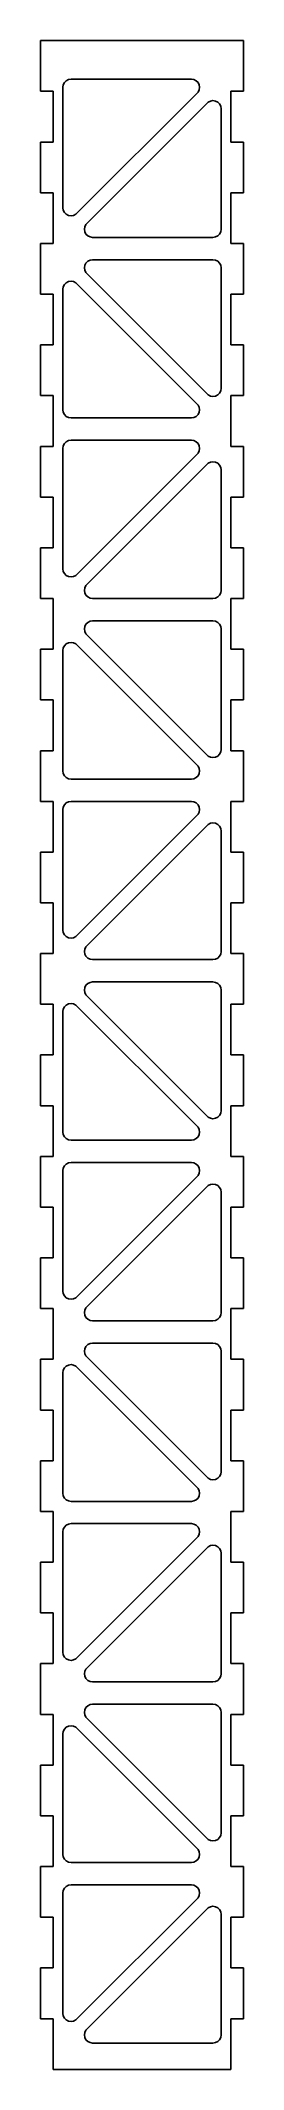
# Model space of a CAD drawing. Header units: metres. Extents: x -1 to 1, y 0 to 20.
import ezdxf

# ---------------------------------------------------------------- set-up
doc = ezdxf.new("R2010")
doc.units = ezdxf.units.M

msp = doc.modelspace()

# ---------------------------------------------------------------- linework, layer by layer
for p, q in [((1, 20), (-1, 20)), ((-1, 20), (-1, 19.5)), ((1, 19.5), (1, 20)), ((-0.764709, 19.587), (-0.747009, 19.6047)), ((-0.747009, 19.6047), (-0.724716, 19.6161)), ((-0.724716, 19.6161), (-0.699997, 19.62)), ((-0.699997, 19.62), (0.487869, 19.62)), ((0.487869, 19.62), (0.512589, 19.6161)), ((0.512589, 19.6161), (0.534882, 19.6047)), ((0.534882, 19.6047), (0.552582, 19.587)), ((-1, 19.5), (-0.875, 19.5)), ((-0.875, 19.5), (-0.875, 19)), ((-0.779984, 19.54), (-0.776077, 19.5647)), ((-0.779984, 18.3521), (-0.779984, 19.54)), ((-0.776077, 19.5647), (-0.764709, 19.587)), ((0.552582, 19.493), (-0.652985, 18.2874)), ((0.552582, 19.587), (0.56395, 19.5647)), ((0.56395, 19.5153), (0.552582, 19.493)), ((0.56395, 19.5647), (0.567856, 19.54)), ((0.567856, 19.54), (0.56395, 19.5153)), ((0.652985, 19.3926), (0.675278, 19.4039)), ((0.675278, 19.4039), (0.699997, 19.4079)), ((0.699997, 19.4079), (0.724716, 19.4039)), ((0.724716, 19.4039), (0.747009, 19.3926)), ((0.875, 19), (0.875, 19.5)), ((0.875, 19.5), (1, 19.5)), ((-0.552582, 18.187), (0.652985, 19.3926)), ((0.747009, 19.3926), (0.764709, 19.3749)), ((0.764709, 19.3749), (0.776077, 19.3526)), ((0.776077, 19.3526), (0.779984, 19.3279)), ((0.779984, 19.3279), (0.779984, 18.14)), ((-0.875, 19), (-1, 19)), ((-1, 19), (-1, 18.5)), ((1, 19), (0.875, 19)), ((1, 18.5), (1, 19)), ((-1, 18.5), (-0.875, 18.5)), ((-0.875, 18.5), (-0.875, 18)), ((0.875, 18), (0.875, 18.5)), ((0.875, 18.5), (1, 18.5)), ((-0.776077, 18.3274), (-0.779984, 18.3521)), ((-0.764709, 18.3051), (-0.776077, 18.3274)), ((-0.747009, 18.2874), (-0.764709, 18.3051)), ((-0.724716, 18.276), (-0.747009, 18.2874)), ((-0.699997, 18.2721), (-0.724716, 18.276)), ((-0.675278, 18.276), (-0.699997, 18.2721)), ((-0.652985, 18.2874), (-0.675278, 18.276)), ((-0.875, 18), (-1, 18)), ((-1, 18), (-1, 17.5)), ((-0.567856, 18.14), (-0.56395, 18.1647)), ((-0.56395, 18.1153), (-0.567856, 18.14)), ((-0.56395, 18.1647), (-0.552582, 18.187)), ((-0.552582, 18.093), (-0.56395, 18.1153)), ((-0.534882, 18.0753), (-0.552582, 18.093)), ((-0.512589, 18.0639), (-0.534882, 18.0753)), ((-0.487869, 18.06), (-0.512589, 18.0639)), ((0.699997, 18.06), (-0.487869, 18.06)), ((0.724716, 18.0639), (0.699997, 18.06)), ((0.747009, 18.0753), (0.724716, 18.0639)), ((0.764709, 18.093), (0.747009, 18.0753)), ((0.776077, 18.1153), (0.764709, 18.093)), ((0.779984, 18.14), (0.776077, 18.1153)), ((1, 18), (0.875, 18)), ((1, 17.5), (1, 18)), ((-0.56395, 17.7847), (-0.552582, 17.807)), ((-0.552582, 17.807), (-0.534882, 17.8247)), ((-0.534882, 17.8247), (-0.512589, 17.8361)), ((-0.512589, 17.8361), (-0.487869, 17.84)), ((-0.487869, 17.84), (0.699997, 17.84)), ((0.699997, 17.84), (0.724716, 17.8361)), ((0.724716, 17.8361), (0.747009, 17.8247)), ((0.747009, 17.8247), (0.764709, 17.807)), ((0.764709, 17.807), (0.776077, 17.7847)), ((-0.764709, 17.5949), (-0.747009, 17.6126)), ((-0.747009, 17.6126), (-0.724716, 17.6239)), ((-0.724716, 17.6239), (-0.699997, 17.6279)), ((-0.699997, 17.6279), (-0.675278, 17.6239)), ((-0.675278, 17.6239), (-0.652985, 17.6126)), ((-0.652985, 17.6126), (0.552582, 16.407)), ((-0.567856, 17.76), (-0.56395, 17.7847)), ((-0.56395, 17.7353), (-0.567856, 17.76)), ((-0.552582, 17.713), (-0.56395, 17.7353)), ((0.652985, 16.5074), (-0.552582, 17.713)), ((0.776077, 17.7847), (0.779984, 17.76)), ((0.779984, 17.76), (0.779984, 16.5721)), ((-1, 17.5), (-0.875, 17.5)), ((-0.875, 17.5), (-0.875, 17)), ((-0.779984, 17.5479), (-0.776077, 17.5726)), ((-0.779984, 16.36), (-0.779984, 17.5479)), ((-0.776077, 17.5726), (-0.764709, 17.5949)), ((0.875, 17), (0.875, 17.5)), ((0.875, 17.5), (1, 17.5)), ((-0.875, 17), (-1, 17)), ((-1, 17), (-1, 16.5)), ((1, 17), (0.875, 17)), ((1, 16.5), (1, 17)), ((-1, 16.5), (-0.875, 16.5)), ((-0.875, 16.5), (-0.875, 16)), ((0.552582, 16.407), (0.56395, 16.3847)), ((0.675278, 16.496), (0.652985, 16.5074)), ((0.699997, 16.4921), (0.675278, 16.496)), ((0.724716, 16.496), (0.699997, 16.4921)), ((0.747009, 16.5074), (0.724716, 16.496)), ((0.764709, 16.5251), (0.747009, 16.5074)), ((0.776077, 16.5474), (0.764709, 16.5251)), ((0.779984, 16.5721), (0.776077, 16.5474)), ((0.875, 16), (0.875, 16.5)), ((0.875, 16.5), (1, 16.5)), ((-0.776077, 16.3353), (-0.779984, 16.36)), ((-0.764709, 16.313), (-0.776077, 16.3353)), ((-0.747009, 16.2953), (-0.764709, 16.313)), ((-0.724716, 16.2839), (-0.747009, 16.2953)), ((-0.699997, 16.28), (-0.724716, 16.2839)), ((0.487869, 16.28), (-0.699997, 16.28)), ((0.512589, 16.2839), (0.487869, 16.28)), ((0.534882, 16.2953), (0.512589, 16.2839)), ((0.552582, 16.313), (0.534882, 16.2953)), ((0.56395, 16.3353), (0.552582, 16.313)), ((0.56395, 16.3847), (0.567856, 16.36)), ((0.567856, 16.36), (0.56395, 16.3353)), ((-0.875, 16), (-1, 16)), ((-1, 16), (-1, 15.5)), ((-0.779984, 15.98), (-0.776077, 16.0047)), ((-0.776077, 16.0047), (-0.764709, 16.027)), ((-0.764709, 16.027), (-0.747009, 16.0447)), ((-0.747009, 16.0447), (-0.724716, 16.0561)), ((-0.724716, 16.0561), (-0.699997, 16.06)), ((-0.699997, 16.06), (0.487869, 16.06)), ((0.487869, 16.06), (0.512589, 16.0561)), ((0.512589, 16.0561), (0.534882, 16.0447)), ((0.534882, 16.0447), (0.552582, 16.027)), ((0.552582, 16.027), (0.56395, 16.0047)), ((0.56395, 16.0047), (0.567856, 15.98)), ((1, 16), (0.875, 16)), ((1, 15.5), (1, 16)), ((-0.779984, 14.7921), (-0.779984, 15.98)), ((0.552582, 15.933), (-0.652985, 14.7274)), ((-0.552582, 14.627), (0.652985, 15.8326)), ((0.56395, 15.9553), (0.552582, 15.933)), ((0.567856, 15.98), (0.56395, 15.9553)), ((0.652985, 15.8326), (0.675278, 15.8439)), ((0.675278, 15.8439), (0.699997, 15.8479)), ((0.699997, 15.8479), (0.724716, 15.8439)), ((0.724716, 15.8439), (0.747009, 15.8326)), ((0.747009, 15.8326), (0.764709, 15.8149)), ((0.764709, 15.8149), (0.776077, 15.7926)), ((0.776077, 15.7926), (0.779984, 15.7679)), ((0.779984, 15.7679), (0.779984, 14.58)), ((-1, 15.5), (-0.875, 15.5)), ((-0.875, 15.5), (-0.875, 15)), ((0.875, 15), (0.875, 15.5)), ((0.875, 15.5), (1, 15.5)), ((-0.875, 15), (-1, 15)), ((-1, 15), (-1, 14.5)), ((1, 15), (0.875, 15)), ((1, 14.5), (1, 15)), ((-0.776077, 14.7674), (-0.779984, 14.7921)), ((-0.764709, 14.7451), (-0.776077, 14.7674)), ((-0.747009, 14.7274), (-0.764709, 14.7451)), ((-0.724716, 14.716), (-0.747009, 14.7274)), ((-0.699997, 14.7121), (-0.724716, 14.716)), ((-0.675278, 14.716), (-0.699997, 14.7121)), ((-0.652985, 14.7274), (-0.675278, 14.716)), ((-0.567856, 14.58), (-0.56395, 14.6047)), ((-0.56395, 14.6047), (-0.552582, 14.627)), ((-1, 14.5), (-0.875, 14.5)), ((-0.875, 14.5), (-0.875, 14)), ((-0.56395, 14.5553), (-0.567856, 14.58)), ((-0.552582, 14.533), (-0.56395, 14.5553)), ((-0.534882, 14.5153), (-0.552582, 14.533)), ((-0.512589, 14.5039), (-0.534882, 14.5153)), ((-0.487869, 14.5), (-0.512589, 14.5039)), ((0.699997, 14.5), (-0.487869, 14.5)), ((0.724716, 14.5039), (0.699997, 14.5)), ((0.747009, 14.5153), (0.724716, 14.5039)), ((0.764709, 14.533), (0.747009, 14.5153)), ((0.776077, 14.5553), (0.764709, 14.533)), ((0.779984, 14.58), (0.776077, 14.5553)), ((0.875, 14), (0.875, 14.5)), ((0.875, 14.5), (1, 14.5)), ((-0.567856, 14.2), (-0.56395, 14.2247)), ((-0.56395, 14.2247), (-0.552582, 14.247)), ((-0.552582, 14.247), (-0.534882, 14.2647)), ((-0.534882, 14.2647), (-0.512589, 14.2761)), ((-0.512589, 14.2761), (-0.487869, 14.28)), ((-0.487869, 14.28), (0.699997, 14.28)), ((0.699997, 14.28), (0.724716, 14.2761)), ((0.724716, 14.2761), (0.747009, 14.2647)), ((0.747009, 14.2647), (0.764709, 14.247)), ((0.764709, 14.247), (0.776077, 14.2247)), ((0.776077, 14.2247), (0.779984, 14.2)), ((-0.875, 14), (-1, 14)), ((-1, 14), (-1, 13.5)), ((-0.779984, 13.9879), (-0.776077, 14.0126)), ((-0.776077, 14.0126), (-0.764709, 14.0349)), ((-0.764709, 14.0349), (-0.747009, 14.0526)), ((-0.747009, 14.0526), (-0.724716, 14.0639)), ((-0.724716, 14.0639), (-0.699997, 14.0679)), ((-0.699997, 14.0679), (-0.675278, 14.0639)), ((-0.675278, 14.0639), (-0.652985, 14.0526)), ((-0.652985, 14.0526), (0.552582, 12.847)), ((-0.56395, 14.1753), (-0.567856, 14.2)), ((-0.552582, 14.153), (-0.56395, 14.1753)), ((0.652985, 12.9474), (-0.552582, 14.153)), ((0.779984, 14.2), (0.779984, 13.0121)), ((1, 14), (0.875, 14)), ((1, 13.5), (1, 14)), ((-0.779984, 12.8), (-0.779984, 13.9879)), ((-1, 13.5), (-0.875, 13.5)), ((-0.875, 13.5), (-0.875, 13)), ((0.875, 13), (0.875, 13.5)), ((0.875, 13.5), (1, 13.5)), ((-0.875, 13), (-1, 13)), ((-1, 13), (-1, 12.5)), ((0.779984, 13.0121), (0.776077, 12.9874)), ((1, 13), (0.875, 13)), ((1, 12.5), (1, 13)), ((-0.776077, 12.7753), (-0.779984, 12.8)), ((0.552582, 12.847), (0.56395, 12.8247)), ((0.56395, 12.8247), (0.567856, 12.8)), ((0.567856, 12.8), (0.56395, 12.7753)), ((0.675278, 12.9361), (0.652985, 12.9474)), ((0.699997, 12.9321), (0.675278, 12.9361)), ((0.724716, 12.9361), (0.699997, 12.9321)), ((0.747009, 12.9474), (0.724716, 12.9361)), ((0.764709, 12.9651), (0.747009, 12.9474)), ((0.776077, 12.9874), (0.764709, 12.9651)), ((-0.764709, 12.753), (-0.776077, 12.7753)), ((-0.747009, 12.7353), (-0.764709, 12.753)), ((-0.724716, 12.7239), (-0.747009, 12.7353)), ((-0.699997, 12.72), (-0.724716, 12.7239)), ((0.487869, 12.72), (-0.699997, 12.72)), ((0.512589, 12.7239), (0.487869, 12.72)), ((0.534882, 12.7353), (0.512589, 12.7239)), ((0.552582, 12.753), (0.534882, 12.7353)), ((0.56395, 12.7753), (0.552582, 12.753)), ((-1, 12.5), (-0.875, 12.5)), ((-0.875, 12.5), (-0.875, 12)), ((-0.779984, 12.42), (-0.776077, 12.4447)), ((-0.779984, 11.2321), (-0.779984, 12.42)), ((-0.776077, 12.4447), (-0.764709, 12.467)), ((-0.764709, 12.467), (-0.747009, 12.4847)), ((-0.747009, 12.4847), (-0.724716, 12.4961)), ((-0.724716, 12.4961), (-0.699997, 12.5)), ((-0.699997, 12.5), (0.487869, 12.5)), ((0.487869, 12.5), (0.512589, 12.4961)), ((0.512589, 12.4961), (0.534882, 12.4847)), ((0.534882, 12.4847), (0.552582, 12.467)), ((0.552582, 12.467), (0.56395, 12.4447)), ((0.56395, 12.4447), (0.567856, 12.42)), ((0.567856, 12.42), (0.56395, 12.3953)), ((0.875, 12), (0.875, 12.5)), ((0.875, 12.5), (1, 12.5)), ((0.552582, 12.373), (-0.652985, 11.1674)), ((-0.552582, 11.067), (0.652985, 12.2726)), ((0.56395, 12.3953), (0.552582, 12.373)), ((0.652985, 12.2726), (0.675278, 12.2839)), ((0.675278, 12.2839), (0.699997, 12.2878)), ((0.699997, 12.2878), (0.724716, 12.2839)), ((0.724716, 12.2839), (0.747009, 12.2726)), ((0.747009, 12.2726), (0.764709, 12.2549)), ((0.764709, 12.2549), (0.776077, 12.2326)), ((0.776077, 12.2326), (0.779984, 12.2079)), ((0.779984, 12.2079), (0.779984, 11.02)), ((-0.875, 12), (-1, 12)), ((-1, 12), (-1, 11.5)), ((1, 12), (0.875, 12)), ((1, 11.5), (1, 12)), ((-1, 11.5), (-0.875, 11.5)), ((-0.875, 11.5), (-0.875, 11)), ((0.875, 11), (0.875, 11.5)), ((0.875, 11.5), (1, 11.5)), ((-0.776077, 11.2074), (-0.779984, 11.2321)), ((-0.764709, 11.1851), (-0.776077, 11.2074)), ((-0.875, 11), (-1, 11)), ((-1, 11), (-1, 10.5)), ((-0.747009, 11.1674), (-0.764709, 11.1851)), ((-0.724716, 11.156), (-0.747009, 11.1674)), ((-0.699997, 11.1521), (-0.724716, 11.156)), ((-0.675278, 11.156), (-0.699997, 11.1521)), ((-0.652985, 11.1674), (-0.675278, 11.156)), ((-0.567856, 11.02), (-0.56395, 11.0447)), ((-0.56395, 10.9953), (-0.567856, 11.02)), ((-0.56395, 11.0447), (-0.552582, 11.067)), ((0.779984, 11.02), (0.776077, 10.9953)), ((1, 11), (0.875, 11)), ((1, 10.5), (1, 11)), ((-0.552582, 10.973), (-0.56395, 10.9953)), ((-0.534882, 10.9553), (-0.552582, 10.973)), ((-0.512589, 10.9439), (-0.534882, 10.9553)), ((-0.487869, 10.94), (-0.512589, 10.9439)), ((0.699997, 10.94), (-0.487869, 10.94)), ((0.724716, 10.9439), (0.699997, 10.94)), ((0.747009, 10.9553), (0.724716, 10.9439)), ((0.764709, 10.973), (0.747009, 10.9553)), ((0.776077, 10.9953), (0.764709, 10.973)), ((-0.567856, 10.64), (-0.56395, 10.6647)), ((-0.56395, 10.6153), (-0.567856, 10.64)), ((-0.56395, 10.6647), (-0.552582, 10.687)), ((-0.552582, 10.593), (-0.56395, 10.6153)), ((-0.552582, 10.687), (-0.534882, 10.7047)), ((-0.534882, 10.7047), (-0.512589, 10.7161)), ((-0.512589, 10.7161), (-0.487869, 10.72)), ((-0.487869, 10.72), (0.699997, 10.72)), ((0.699997, 10.72), (0.724716, 10.7161)), ((0.724716, 10.7161), (0.747009, 10.7047)), ((0.747009, 10.7047), (0.764709, 10.687)), ((0.764709, 10.687), (0.776077, 10.6647)), ((0.776077, 10.6647), (0.779984, 10.64)), ((0.779984, 10.64), (0.779984, 9.45212)), ((-1, 10.5), (-0.875, 10.5)), ((-0.875, 10.5), (-0.875, 10)), ((-0.779984, 10.4279), (-0.776077, 10.4526)), ((-0.779984, 9.23999), (-0.779984, 10.4279)), ((-0.776077, 10.4526), (-0.764709, 10.4749)), ((-0.764709, 10.4749), (-0.747009, 10.4926)), ((-0.747009, 10.4926), (-0.724716, 10.5039)), ((-0.724716, 10.5039), (-0.699997, 10.5078)), ((-0.699997, 10.5078), (-0.675278, 10.5039)), ((-0.675278, 10.5039), (-0.652985, 10.4926)), ((-0.652985, 10.4926), (0.552582, 9.287)), ((0.652985, 9.38741), (-0.552582, 10.593)), ((0.875, 10), (0.875, 10.5)), ((0.875, 10.5), (1, 10.5)), ((-0.875, 10), (-1, 10)), ((-1, 10), (-1, 9.5)), ((1, 10), (0.875, 10)), ((1, 9.5), (1, 10)), ((-1, 9.5), (-0.875, 9.5)), ((-0.875, 9.5), (-0.875, 9)), ((0.764709, 9.40511), (0.747009, 9.38741)), ((0.776077, 9.4274), (0.764709, 9.40511)), ((0.779984, 9.45212), (0.776077, 9.4274)), ((0.875, 9), (0.875, 9.5)), ((0.875, 9.5), (1, 9.5)), ((-0.776077, 9.21527), (-0.779984, 9.23999)), ((-0.764709, 9.19298), (-0.776077, 9.21527)), ((0.552582, 9.287), (0.56395, 9.26471)), ((0.56395, 9.21527), (0.552582, 9.19298)), ((0.56395, 9.26471), (0.567856, 9.23999)), ((0.567856, 9.23999), (0.56395, 9.21527)), ((0.675278, 9.37604), (0.652985, 9.38741)), ((0.699997, 9.37213), (0.675278, 9.37604)), ((0.724716, 9.37604), (0.699997, 9.37213)), ((0.747009, 9.38741), (0.724716, 9.37604)), ((-0.875, 9), (-1, 9)), ((-1, 9), (-1, 8.5)), ((-0.747009, 9.17528), (-0.764709, 9.19298)), ((-0.724716, 9.16391), (-0.747009, 9.17528)), ((-0.699997, 9.16), (-0.724716, 9.16391)), ((0.487869, 9.16), (-0.699997, 9.16)), ((0.512589, 9.16391), (0.487869, 9.16)), ((0.534882, 9.17528), (0.512589, 9.16391)), ((0.552582, 9.19298), (0.534882, 9.17528)), ((1, 9), (0.875, 9)), ((1, 8.5), (1, 9)), ((-0.779984, 8.85999), (-0.776077, 8.8847)), ((-0.779984, 7.67212), (-0.779984, 8.85999)), ((-0.776077, 8.8847), (-0.764709, 8.907)), ((-0.764709, 8.907), (-0.747009, 8.9247)), ((-0.747009, 8.9247), (-0.724716, 8.93607)), ((-0.724716, 8.93607), (-0.699997, 8.93997)), ((-0.699997, 8.93997), (0.487869, 8.93997)), ((0.552582, 8.81297), (-0.652985, 7.60741)), ((0.487869, 8.93997), (0.512589, 8.93607)), ((0.512589, 8.93607), (0.534882, 8.9247)), ((0.534882, 8.9247), (0.552582, 8.907)), ((0.552582, 8.907), (0.56395, 8.8847)), ((0.56395, 8.83527), (0.552582, 8.81297)), ((0.56395, 8.8847), (0.567856, 8.85999)), ((0.567856, 8.85999), (0.56395, 8.83527)), ((-0.552582, 7.507), (0.652985, 8.71257)), ((0.652985, 8.71257), (0.675278, 8.72394)), ((0.675278, 8.72394), (0.699997, 8.72784)), ((0.699997, 8.72784), (0.724716, 8.72394)), ((0.724716, 8.72394), (0.747009, 8.71257)), ((0.747009, 8.71257), (0.764709, 8.69487)), ((0.764709, 8.69487), (0.776077, 8.67258)), ((0.776077, 8.67258), (0.779984, 8.64786)), ((0.779984, 8.64786), (0.779984, 7.45999)), ((-1, 8.5), (-0.875, 8.5)), ((-0.875, 8.5), (-0.875, 8)), ((0.875, 8), (0.875, 8.5)), ((0.875, 8.5), (1, 8.5)), ((-0.875, 8), (-1, 8)), ((-1, 8), (-1, 7.5)), ((1, 8), (0.875, 8)), ((1, 7.5), (1, 8)), ((-0.776077, 7.6474), (-0.779984, 7.67212)), ((-0.764709, 7.62511), (-0.776077, 7.6474)), ((-0.747009, 7.60741), (-0.764709, 7.62511)), ((-0.724716, 7.59604), (-0.747009, 7.60741)), ((-0.652985, 7.60741), (-0.675278, 7.59604)), ((-1, 7.5), (-0.875, 7.5)), ((-0.875, 7.5), (-0.875, 7)), ((-0.699997, 7.59213), (-0.724716, 7.59604)), ((-0.675278, 7.59604), (-0.699997, 7.59213)), ((-0.567856, 7.45999), (-0.56395, 7.48471)), ((-0.56395, 7.43527), (-0.567856, 7.45999)), ((-0.56395, 7.48471), (-0.552582, 7.507)), ((-0.552582, 7.41298), (-0.56395, 7.43527)), ((-0.534882, 7.39528), (-0.552582, 7.41298)), ((0.764709, 7.41298), (0.747009, 7.39528)), ((0.776077, 7.43527), (0.764709, 7.41298)), ((0.779984, 7.45999), (0.776077, 7.43527)), ((0.875, 7), (0.875, 7.5)), ((0.875, 7.5), (1, 7.5)), ((-0.512589, 7.38391), (-0.534882, 7.39528)), ((-0.487869, 7.38), (-0.512589, 7.38391)), ((0.699997, 7.38), (-0.487869, 7.38)), ((0.724716, 7.38391), (0.699997, 7.38)), ((0.747009, 7.39528), (0.724716, 7.38391)), ((-0.875, 7), (-1, 7)), ((-1, 7), (-1, 6.5)), ((-0.567856, 7.07999), (-0.56395, 7.10471)), ((-0.56395, 7.05527), (-0.567856, 7.07999)), ((-0.56395, 7.10471), (-0.552582, 7.127)), ((-0.552582, 7.03297), (-0.56395, 7.05527)), ((-0.552582, 7.127), (-0.534882, 7.1447)), ((0.652985, 5.82741), (-0.552582, 7.03297)), ((-0.534882, 7.1447), (-0.512589, 7.15607)), ((-0.512589, 7.15607), (-0.487869, 7.15997)), ((-0.487869, 7.15997), (0.699997, 7.15997)), ((0.699997, 7.15997), (0.724716, 7.15607)), ((0.724716, 7.15607), (0.747009, 7.1447)), ((0.747009, 7.1447), (0.764709, 7.127)), ((0.764709, 7.127), (0.776077, 7.10471)), ((0.776077, 7.10471), (0.779984, 7.07999)), ((0.779984, 7.07999), (0.779984, 5.89212)), ((1, 7), (0.875, 7)), ((1, 6.5), (1, 7)), ((-0.779984, 6.86786), (-0.776077, 6.89258)), ((-0.779984, 5.67999), (-0.779984, 6.86786)), ((-0.776077, 6.89258), (-0.764709, 6.91487)), ((-0.764709, 6.91487), (-0.747009, 6.93257)), ((-0.747009, 6.93257), (-0.724716, 6.94394)), ((-0.724716, 6.94394), (-0.699997, 6.94785)), ((-0.699997, 6.94785), (-0.675278, 6.94394)), ((-0.675278, 6.94394), (-0.652985, 6.93257)), ((-0.652985, 6.93257), (0.552582, 5.72701)), ((-1, 6.5), (-0.875, 6.5)), ((-0.875, 6.5), (-0.875, 6)), ((0.875, 6), (0.875, 6.5)), ((0.875, 6.5), (1, 6.5)), ((-0.875, 6), (-1, 6)), ((-1, 6), (-1, 5.5)), ((1, 6), (0.875, 6)), ((1, 5.5), (1, 6)), ((0.675278, 5.81604), (0.652985, 5.82741)), ((0.699997, 5.81213), (0.675278, 5.81604)), ((0.724716, 5.81604), (0.699997, 5.81213)), ((0.747009, 5.82741), (0.724716, 5.81604)), ((0.764709, 5.84511), (0.747009, 5.82741)), ((0.776077, 5.8674), (0.764709, 5.84511)), ((0.779984, 5.89212), (0.776077, 5.8674)), ((-0.776077, 5.65527), (-0.779984, 5.67999)), ((-0.764709, 5.63298), (-0.776077, 5.65527)), ((-0.747009, 5.61528), (-0.764709, 5.63298)), ((-0.724716, 5.60391), (-0.747009, 5.61528)), ((-0.699997, 5.60001), (-0.724716, 5.60391)), ((0.487869, 5.60001), (-0.699997, 5.60001)), ((0.512589, 5.60391), (0.487869, 5.60001)), ((0.534882, 5.61528), (0.512589, 5.60391)), ((0.552582, 5.63298), (0.534882, 5.61528)), ((0.552582, 5.72701), (0.56395, 5.70471)), ((0.56395, 5.65527), (0.552582, 5.63298)), ((0.56395, 5.70471), (0.567856, 5.67999)), ((0.567856, 5.67999), (0.56395, 5.65527)), ((-1, 5.5), (-0.875, 5.5)), ((-0.875, 5.5), (-0.875, 5)), ((0.875, 5), (0.875, 5.5)), ((0.875, 5.5), (1, 5.5)), ((-0.779984, 5.29999), (-0.776077, 5.32471)), ((-0.779984, 4.11212), (-0.779984, 5.29999)), ((-0.776077, 5.32471), (-0.764709, 5.347)), ((-0.764709, 5.347), (-0.747009, 5.3647)), ((-0.747009, 5.3647), (-0.724716, 5.37607)), ((-0.724716, 5.37607), (-0.699997, 5.37997)), ((-0.699997, 5.37997), (0.487869, 5.37997)), ((0.552582, 5.25298), (-0.652985, 4.04741)), ((0.487869, 5.37997), (0.512589, 5.37607)), ((0.512589, 5.37607), (0.534882, 5.3647)), ((0.534882, 5.3647), (0.552582, 5.347)), ((0.552582, 5.347), (0.56395, 5.32471)), ((0.56395, 5.27527), (0.552582, 5.25298)), ((0.56395, 5.32471), (0.567856, 5.29999)), ((0.567856, 5.29999), (0.56395, 5.27527)), ((-0.875, 5), (-1, 5)), ((-1, 5), (-1, 4.5)), ((-0.552582, 3.94701), (0.652985, 5.15257)), ((0.652985, 5.15257), (0.675278, 5.16394)), ((0.675278, 5.16394), (0.699997, 5.16785)), ((0.699997, 5.16785), (0.724716, 5.16394)), ((0.724716, 5.16394), (0.747009, 5.15257)), ((0.747009, 5.15257), (0.764709, 5.13487)), ((0.764709, 5.13487), (0.776077, 5.11258)), ((0.776077, 5.11258), (0.779984, 5.08786)), ((0.779984, 5.08786), (0.779984, 3.89999)), ((1, 5), (0.875, 5)), ((1, 4.5), (1, 5)), ((-1, 4.5), (-0.875, 4.5)), ((-0.875, 4.5), (-0.875, 4)), ((0.875, 4), (0.875, 4.5)), ((0.875, 4.5), (1, 4.5)), ((-0.875, 4), (-1, 4)), ((-1, 4), (-1, 3.5)), ((-0.776077, 4.0874), (-0.779984, 4.11212)), ((-0.764709, 4.06511), (-0.776077, 4.0874)), ((-0.747009, 4.04741), (-0.764709, 4.06511)), ((-0.724716, 4.03604), (-0.747009, 4.04741)), ((-0.699997, 4.03214), (-0.724716, 4.03604)), ((-0.675278, 4.03604), (-0.699997, 4.03214)), ((-0.652985, 4.04741), (-0.675278, 4.03604)), ((1, 4), (0.875, 4)), ((1, 3.5), (1, 4)), ((-0.567856, 3.89999), (-0.56395, 3.92471)), ((-0.56395, 3.87527), (-0.567856, 3.89999)), ((-0.56395, 3.92471), (-0.552582, 3.94701)), ((-0.552582, 3.85298), (-0.56395, 3.87527)), ((-0.534882, 3.83528), (-0.552582, 3.85298)), ((-0.512589, 3.82391), (-0.534882, 3.83528)), ((-0.487869, 3.82001), (-0.512589, 3.82391)), ((0.699997, 3.82001), (-0.487869, 3.82001)), ((0.724716, 3.82391), (0.699997, 3.82001)), ((0.747009, 3.83528), (0.724716, 3.82391)), ((0.764709, 3.85298), (0.747009, 3.83528)), ((0.776077, 3.87527), (0.764709, 3.85298)), ((0.779984, 3.89999), (0.776077, 3.87527)), ((-1, 3.5), (-0.875, 3.5)), ((-0.875, 3.5), (-0.875, 3)), ((-0.567856, 3.51999), (-0.56395, 3.54471)), ((-0.56395, 3.49527), (-0.567856, 3.51999)), ((-0.56395, 3.54471), (-0.552582, 3.567)), ((-0.552582, 3.47298), (-0.56395, 3.49527)), ((-0.552582, 3.567), (-0.534882, 3.5847)), ((0.652985, 2.26741), (-0.552582, 3.47298)), ((-0.534882, 3.5847), (-0.512589, 3.59607)), ((-0.512589, 3.59607), (-0.487869, 3.59998)), ((-0.487869, 3.59998), (0.699997, 3.59998)), ((0.699997, 3.59998), (0.724716, 3.59607)), ((0.724716, 3.59607), (0.747009, 3.5847)), ((0.747009, 3.5847), (0.764709, 3.567)), ((0.764709, 3.567), (0.776077, 3.54471)), ((0.776077, 3.54471), (0.779984, 3.51999)), ((0.779984, 3.51999), (0.779984, 2.33212)), ((0.875, 3), (0.875, 3.5)), ((0.875, 3.5), (1, 3.5)), ((-0.779984, 3.30786), (-0.776077, 3.33258)), ((-0.779984, 2.12), (-0.779984, 3.30786)), ((-0.776077, 3.33258), (-0.764709, 3.35487)), ((-0.764709, 3.35487), (-0.747009, 3.37257)), ((-0.747009, 3.37257), (-0.724716, 3.38394)), ((-0.724716, 3.38394), (-0.699997, 3.38785)), ((-0.699997, 3.38785), (-0.675278, 3.38394)), ((-0.675278, 3.38394), (-0.652985, 3.37257)), ((-0.652985, 3.37257), (0.552582, 2.16701)), ((-0.875, 3), (-1, 3)), ((-1, 3), (-1, 2.5)), ((1, 3), (0.875, 3)), ((1, 2.5), (1, 3)), ((-1, 2.5), (-0.875, 2.5)), ((-0.875, 2.5), (-0.875, 2)), ((0.875, 2), (0.875, 2.5)), ((0.875, 2.5), (1, 2.5)), ((0.675278, 2.25604), (0.652985, 2.26741)), ((0.699997, 2.25214), (0.675278, 2.25604)), ((0.724716, 2.25604), (0.699997, 2.25214)), ((0.747009, 2.26741), (0.724716, 2.25604)), ((0.764709, 2.28511), (0.747009, 2.26741)), ((0.776077, 2.3074), (0.764709, 2.28511)), ((0.779984, 2.33212), (0.776077, 2.3074)), ((-0.875, 2), (-1, 2)), ((-1, 2), (-1, 1.5)), ((-0.776077, 2.09528), (-0.779984, 2.12)), ((-0.764709, 2.07298), (-0.776077, 2.09528)), ((-0.747009, 2.05528), (-0.764709, 2.07298)), ((-0.724716, 2.04391), (-0.747009, 2.05528)), ((-0.699997, 2.04001), (-0.724716, 2.04391)), ((0.487869, 2.04001), (-0.699997, 2.04001)), ((0.512589, 2.04391), (0.487869, 2.04001)), ((0.534882, 2.05528), (0.512589, 2.04391)), ((0.552582, 2.07298), (0.534882, 2.05528)), ((0.552582, 2.16701), (0.56395, 2.14471)), ((0.56395, 2.09528), (0.552582, 2.07298)), ((0.56395, 2.14471), (0.567856, 2.12)), ((0.567856, 2.12), (0.56395, 2.09528)), ((1, 2), (0.875, 2)), ((1, 1.5), (1, 2)), ((-0.764709, 1.787), (-0.747009, 1.8047)), ((-0.747009, 1.8047), (-0.724716, 1.81607)), ((-0.724716, 1.81607), (-0.699997, 1.81998)), ((-0.699997, 1.81998), (0.487869, 1.81998)), ((0.487869, 1.81998), (0.512589, 1.81607)), ((0.512589, 1.81607), (0.534882, 1.8047)), ((0.534882, 1.8047), (0.552582, 1.787)), ((-0.779984, 1.73999), (-0.776077, 1.76471)), ((-0.779984, 0.552124), (-0.779984, 1.73999)), ((-0.776077, 1.76471), (-0.764709, 1.787)), ((0.552582, 1.69298), (-0.652985, 0.487411)), ((0.552582, 1.787), (0.56395, 1.76471)), ((0.56395, 1.71527), (0.552582, 1.69298)), ((0.56395, 1.76471), (0.567856, 1.73999)), ((0.567856, 1.73999), (0.56395, 1.71527)), ((0.652985, 1.59258), (0.675278, 1.60394)), ((0.675278, 1.60394), (0.699997, 1.60785)), ((0.699997, 1.60785), (0.724716, 1.60394)), ((0.724716, 1.60394), (0.747009, 1.59258)), ((-1, 1.5), (-0.875, 1.5)), ((-0.875, 1.5), (-0.875, 1)), ((-0.552582, 0.387009), (0.652985, 1.59258)), ((0.747009, 1.59258), (0.764709, 1.57487)), ((0.764709, 1.57487), (0.776077, 1.55258)), ((0.776077, 1.55258), (0.779984, 1.52786)), ((0.779984, 1.52786), (0.779984, 0.339996)), ((0.875, 1), (0.875, 1.5)), ((0.875, 1.5), (1, 1.5)), ((-0.875, 1), (-1, 1)), ((-1, 1), (-1, 0.5)), ((1, 1), (0.875, 1)), ((1, 0.5), (1, 1)), ((-1, 0.5), (-0.875, 0.5)), ((-0.875, 0.5), (-0.875, 0)), ((-0.776077, 0.527405), (-0.779984, 0.552124)), ((-0.764709, 0.505112), (-0.776077, 0.527405)), ((-0.747009, 0.487411), (-0.764709, 0.505112)), ((-0.724716, 0.476044), (-0.747009, 0.487411)), ((-0.699997, 0.472137), (-0.724716, 0.476044)), ((-0.675278, 0.476044), (-0.699997, 0.472137)), ((-0.652985, 0.487411), (-0.675278, 0.476044)), ((0.875, 0), (0.875, 0.5)), ((0.875, 0.5), (1, 0.5)), ((-0.567856, 0.339996), (-0.56395, 0.364716)), ((-0.56395, 0.315277), (-0.567856, 0.339996)), ((-0.56395, 0.364716), (-0.552582, 0.387009)), ((-0.552582, 0.292984), (-0.56395, 0.315277)), ((-0.534882, 0.275284), (-0.552582, 0.292984)), ((-0.512589, 0.263916), (-0.534882, 0.275284)), ((-0.487869, 0.26001), (-0.512589, 0.263916)), ((0.699997, 0.26001), (-0.487869, 0.26001)), ((0.724716, 0.263916), (0.699997, 0.26001)), ((0.747009, 0.275284), (0.724716, 0.263916)), ((0.764709, 0.292984), (0.747009, 0.275284)), ((0.776077, 0.315277), (0.764709, 0.292984)), ((0.779984, 0.339996), (0.776077, 0.315277)), ((-0.875, 0), (0.875, 0))]:
    msp.add_line(p, q)

doc.saveas('drawing.dxf')
